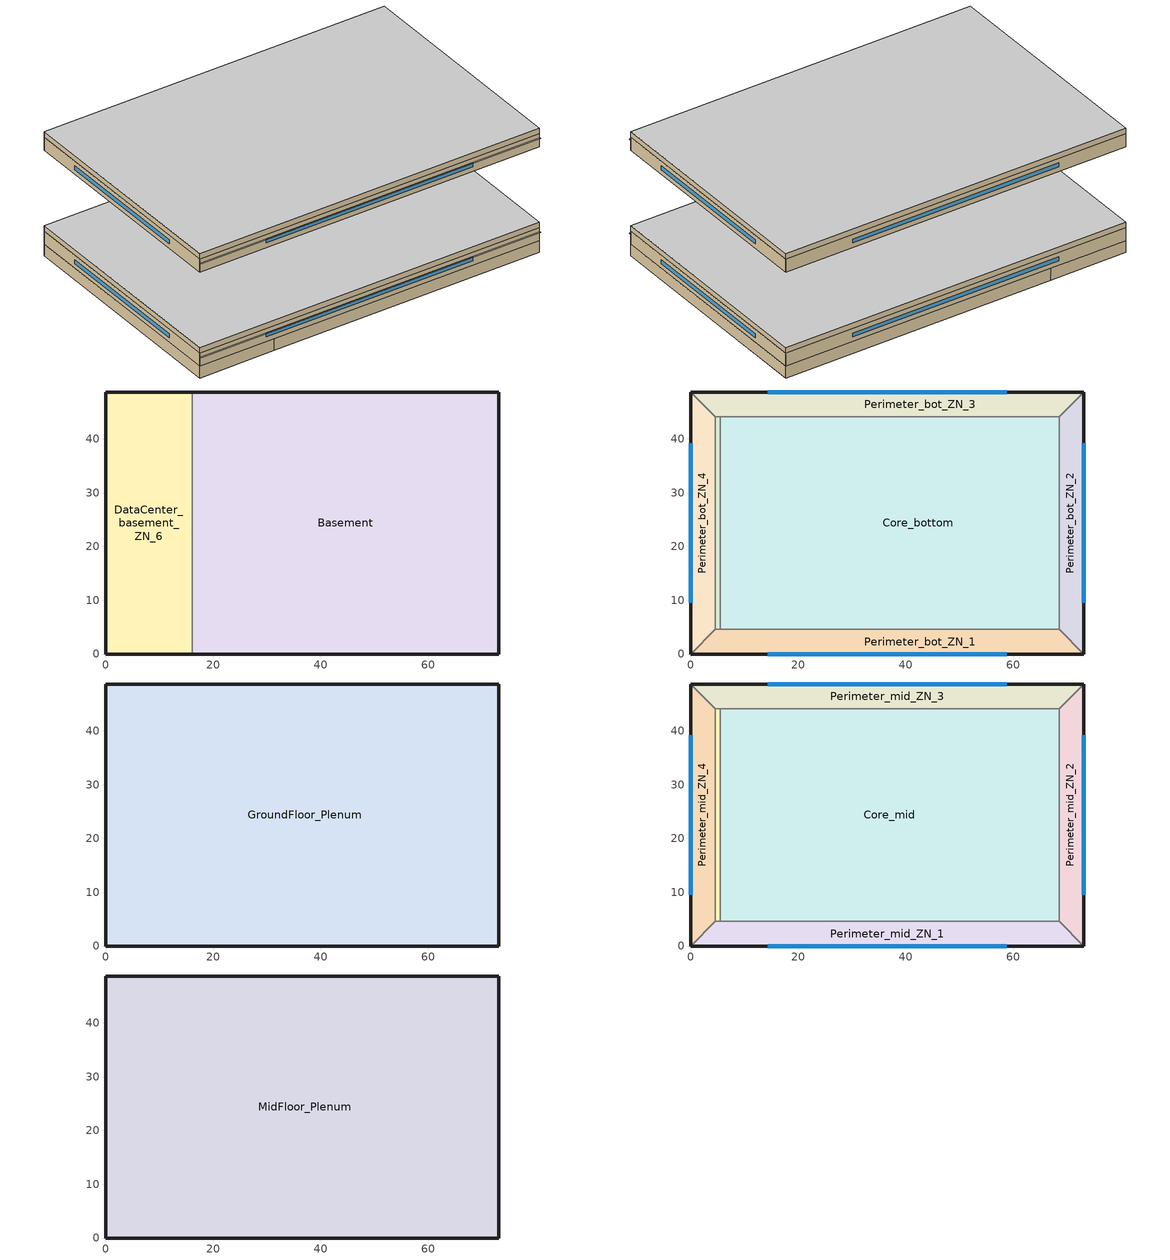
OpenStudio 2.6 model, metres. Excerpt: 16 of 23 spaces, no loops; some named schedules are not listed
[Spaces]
Basement
 floor ground: 73.11,48.74 73.11,0 16.08,0 16.08,48.74 z-2.44
 wall ground: 16.08,0 73.11,0 73.11,48.74 16.08,48.74 z-2.44:0
 wall to DataCenter_basement_ZN_6: 16.08,48.74 16.08,0 z-2.44:0
DataCenter_basement_ZN_6
 floor ground: 16.08,48.74 16.08,0 0,0 0,48.74 z-2.44
 wall ground: 16.08,48.74 0,48.74 0,0 16.08,0 z-2.44:0
Core_bottom
 floor to DataCenter_basement_ZN_6: 16.08,44.16 16.08,4.57 5.49,4.57 5.49,44.16 z0
 floor to Basement: 68.53,44.16 68.53,4.57 16.08,4.57 16.08,44.16 z0
 wall to Perimeter_bot_ZN_1: 5.49,4.57 68.53,4.57 z0:2.74
 wall to DataCenter_bot_ZN_6: 5.49,44.16 5.49,4.57 z0:2.74
 wall to Perimeter_bot_ZN_2: 68.53,4.57 68.53,44.16 z0:2.74
 wall to Perimeter_bot_ZN_3: 68.53,44.16 5.49,44.16 z0:2.74
Perimeter_bot_ZN_3
 floor to Basement: 73.11,48.74 68.53,44.16 16.08,44.16 16.08,48.74 z0
 floor to DataCenter_basement_ZN_6: 16.08,48.74 16.08,44.16 4.57,44.16 0,48.74 z0
 wall outside (BTAP-Ext-Wall-Mass:U-0.21-:{ "cond"=>0.06}): 73.11,48.74 0,48.74 z0:2.74
 wall to Perimeter_bot_ZN_4: 0,48.74 4.57,44.16 z0:2.74
 wall to Perimeter_bot_ZN_2: 68.53,44.16 73.11,48.74 z0:2.74
 wall to DataCenter_bot_ZN_6: 4.57,44.16 5.49,44.16 z0:2.74
 window (BTAP-Ext-DaylightDiffuser:U=0.190 SHGC=0.600-:{ "cond"=>0.7}): 58.75,48.74 14.36,48.74 z1.01:1.8
Perimeter_bot_ZN_1
 floor to DataCenter_basement_ZN_6: 16.08,4.57 16.08,0 0,0 4.57,4.57 z0
 floor to Basement: 68.53,4.57 73.11,0 16.08,0 16.08,4.57 z0
 wall outside (BTAP-Ext-Wall-Mass:U-0.21-:{ "cond"=>0.06}): 0,0 73.11,0 z0:2.74
 wall to Perimeter_bot_ZN_4: 4.57,4.57 0,0 z0:2.74
 wall to DataCenter_bot_ZN_6: 5.49,4.57 4.57,4.57 z0:2.74
 wall to Perimeter_bot_ZN_2: 73.11,0 68.53,4.57 z0:2.74
 window (BTAP-Ext-DaylightDiffuser:U=0.190 SHGC=0.600-:{ "cond"=>0.7}): 14.36,0 58.75,0 z1.01:1.8
Perimeter_bot_ZN_2
 floor to Basement: 73.11,48.74 73.11,0 68.53,4.57 68.53,44.16 z0
 wall outside (BTAP-Ext-Wall-Mass:U-0.21-:{ "cond"=>0.06}): 73.11,0 73.11,48.74 z0:2.74
 window (BTAP-Ext-DaylightDiffuser:U=0.190 SHGC=0.600-:{ "cond"=>0.7}): 73.11,9.58 73.11,39.16 z1.01:1.8
Perimeter_bot_ZN_4
 floor to DataCenter_basement_ZN_6: 0,48.74 4.57,44.16 4.57,4.57 0,0 z0
 wall outside (BTAP-Ext-Wall-Mass:U-0.21-:{ "cond"=>0.06}): 0,48.74 0,0 z0:2.74
 wall to DataCenter_bot_ZN_6: 4.57,4.57 4.57,44.16 z0:2.74
 window (BTAP-Ext-DaylightDiffuser:U=0.190 SHGC=0.600-:{ "cond"=>0.7}): 0,39.16 0,9.58 z1.01:1.8
DataCenter_bot_ZN_6
 floor to DataCenter_basement_ZN_6: 5.49,44.16 5.49,4.57 4.57,4.57 4.57,44.16 z0
GroundFloor_Plenum
 floor to Perimeter_bot_ZN_4: 0,48.74 4.57,44.16 4.57,4.57 0,0 z2.74
 floor to Perimeter_bot_ZN_2: 73.11,48.74 73.11,0 68.53,4.57 68.53,44.16 z2.74
 floor to Perimeter_bot_ZN_1: 68.53,4.57 73.11,0 0,0 4.57,4.57 z2.74
 floor to Perimeter_bot_ZN_3: 73.11,48.74 68.53,44.16 4.57,44.16 0,48.74 z2.74
 floor to Core_bottom: 68.53,44.16 68.53,4.57 5.49,4.57 5.49,44.16 z2.74
 floor to DataCenter_bot_ZN_6: 5.49,44.16 5.49,4.57 4.57,4.57 4.57,44.16 z2.74
 wall outside (BTAP-Ext-Wall-Mass:U-0.21-:{ "cond"=>0.06}): 73.11,0 73.11,48.74 0,48.74 0,0 73.11,0 z2.74:3.96
 ceiling adiabatic (BTAP-Int-Wall): 73.11,0 73.11,48.74 0,48.74 0,0 z3.96
Perimeter_mid_ZN_2
 floor adiabatic (BTAP-Int-Wall): 73.11,48.74 73.11,0 68.53,4.57 68.53,44.16 z19.82
 wall outside (BTAP-Ext-Wall-Mass:U-0.21-:{ "cond"=>0.06}): 73.11,0 73.11,48.74 z19.82:22.56
 wall to Perimeter_mid_ZN_3: 73.11,48.74 68.53,44.16 z19.82:22.56
 wall to Perimeter_mid_ZN_1: 68.53,4.57 73.11,0 z19.82:22.56
 wall to Core_mid: 68.53,44.16 68.53,4.57 z19.82:22.56
 window (BTAP-Ext-DaylightDiffuser:U=0.190 SHGC=0.600-:{ "cond"=>0.7}): 73.11,9.58 73.11,39.16 z20.83:21.61
Perimeter_mid_ZN_1
 floor adiabatic (BTAP-Int-Wall): 68.53,4.57 73.11,0 0,0 4.57,4.57 z19.82
 wall outside (BTAP-Ext-Wall-Mass:U-0.21-:{ "cond"=>0.06}): 0,0 73.11,0 z19.82:22.56
 wall to Perimeter_mid_ZN_4: 4.57,4.57 0,0 z19.82:22.56
 wall to DataCenter_mid_ZN_6: 5.49,4.57 4.57,4.57 z19.82:22.56
 wall to Core_mid: 68.53,4.57 5.49,4.57 z19.82:22.56
 window (BTAP-Ext-DaylightDiffuser:U=0.190 SHGC=0.600-:{ "cond"=>0.7}): 14.36,0 58.75,0 z20.83:21.61
DataCenter_mid_ZN_6
 floor adiabatic (BTAP-Int-Wall): 5.49,44.16 5.49,4.57 4.57,4.57 4.57,44.16 z19.82
 wall to Perimeter_mid_ZN_4: 4.57,44.16 4.57,4.57 z19.82:22.56
 wall to Core_mid: 5.49,4.57 5.49,44.16 z19.82:22.56
 wall to Perimeter_mid_ZN_3: 5.49,44.16 4.57,44.16 z19.82:22.56
Core_mid
 floor adiabatic (BTAP-Int-Wall): 68.53,44.16 68.53,4.57 5.49,4.57 5.49,44.16 z19.82
 wall to Perimeter_mid_ZN_3: 68.53,44.16 5.49,44.16 z19.82:22.56
Perimeter_mid_ZN_3
 floor adiabatic (BTAP-Int-Wall): 73.11,48.74 68.53,44.16 4.57,44.16 0,48.74 z19.82
 wall outside (BTAP-Ext-Wall-Mass:U-0.21-:{ "cond"=>0.06}): 73.11,48.74 0,48.74 z19.82:22.56
 wall to Perimeter_mid_ZN_4: 0,48.74 4.57,44.16 z19.82:22.56
 window (BTAP-Ext-DaylightDiffuser:U=0.190 SHGC=0.600-:{ "cond"=>0.7}): 58.75,48.74 14.36,48.74 z20.83:21.61
Perimeter_mid_ZN_4
 floor adiabatic (BTAP-Int-Wall): 0,48.74 4.57,44.16 4.57,4.57 0,0 z19.82
 wall outside (BTAP-Ext-Wall-Mass:U-0.21-:{ "cond"=>0.06}): 0,48.74 0,0 z19.82:22.56
 window (BTAP-Ext-DaylightDiffuser:U=0.190 SHGC=0.600-:{ "cond"=>0.7}): 0,39.16 0,9.58 z20.83:21.61
MidFloor_Plenum
 floor to Perimeter_mid_ZN_1: 68.53,4.57 73.11,0 0,0 4.57,4.57 z22.56
 floor to DataCenter_mid_ZN_6: 5.49,44.16 5.49,4.57 4.57,4.57 4.57,44.16 z22.56
 floor to Perimeter_mid_ZN_2: 73.11,48.74 73.11,0 68.53,4.57 68.53,44.16 z22.56
 floor to Perimeter_mid_ZN_4: 0,48.74 4.57,44.16 4.57,4.57 0,0 z22.56
 floor to Core_mid: 68.53,44.16 68.53,4.57 5.49,4.57 5.49,44.16 z22.56
 floor to Perimeter_mid_ZN_3: 73.11,48.74 68.53,44.16 4.57,44.16 0,48.74 z22.56
 wall outside (BTAP-Ext-Wall-Mass:U-0.21-:{ "cond"=>0.06}): 73.11,48.74 0,48.74 0,0 73.11,0 73.11,48.74 z22.56:23.78
 ceiling adiabatic (BTAP-Int-Wall): 73.11,0 73.11,48.74 0,48.74 0,0 z23.78
shading: 73.08,0 0.03,0 0.03,-0.45 73.08,-0.45 z2.05; 73.08,0 0.03,0 0.03,-0.45 73.08,-0.45 z21.87
[Building]
LargeOffice-CAN_AB_Edmonton.Intl.AP.711230_CWEC2016.epw created: 2019-08-08 01:13:27 +0000: North Axis {deg}=0; Default Construction Set=BTAP-Mass at hdd = 5120.0; Standards Number of Stories=13; Standards Number of Above Ground Stories=12; Standards Building Type=NECB2017_LargeOffice
[Site]
Edmonton Intl AP_AB_CAN: Latitude {deg}=53.31; Longitude {deg}=-113.579; Time Zone {hr}=-7; Elevation {m}=723.3
[Site:WaterMainsTemperature]
Calculation Method=Correlation; Annual Average Outdoor Air Temperature {C}=2.68333; Maximum Difference In Monthly Average Outdoor Air Temperatures {deltaC}=28.8
[Site:GroundTemperature:BuildingSurface]
19.527, 19.502, 19.536, 19.598, 20.002, 21.64, 22.225, 22.375, 21.449, 20.121, 19.802, 19.633
[SizingPeriod:DesignDay] Barometric Pressure {Pa}=92932; Sky Clearness=0; Rain Indicator=0; Snow Indicator=0; Day of Month=21; Daylight Saving Time Indicator=0; Humidity Indicating Type=Wetbulb; Dry-Bulb Temperature Range Modifier Type=DefaultMultipliers
Name | Maximum Dry-Bulb Temperature {C} | Daily Dry-Bulb Temperature Range {deltaC} | Humidity Indicating Conditions at Maximum Dry-Bulb | Wind Speed {m/s} | Wind Direction {deg} | Month | Day Type | Solar Model Indicator | ASHRAE Taub | ASHRAE Taud
Edmonton Intl AP Ann Clg .4% Condns DB=>MWB | 27.8 | 12.5 | 17.9 | 3.8 | 150 | 7 | SummerDesignDay | ASHRAETau | 0.353 | 2.421
Edmonton Intl AP Ann Htg 99.6% Condns DB | -32.6 | 0 | -32.6 | 2.1 | 180 | 1 | WinterDesignDay | ASHRAEClearSky
[Material:NoMass] Roughness=Smooth; Thermal Absorptance=0.9; Solar Absorptance=0.7
Name | Thermal Resistance {m2-K/W} | Visible Absorptance
Typical Carpet Pad | 0.21648 | 0.8
Typical Insulation 1 | 5.91238 | 0.7
Typical Insulation 2 | 4.49096 | 0.7
Typical Insulation 3 | 7.24636 | 0.7
Typical Carpet Pad 2 | 1.25503 | 0.8
Typical Carpet Pad 3 | 3.45515 | 0.8
Typical Insulation 4 | 0.526298 | 0.7
Typical Insulation 5 | 0.526316 | 0.7
Typical Insulation 6 R-93.1 | 16.3957 | 0.7
[Material]
Name | Roughness | Thickness {m} | Conductivity {W/m-K} | Density {kg/m3} | Specific Heat {J/kg-K} | Thermal Absorptance | Solar Absorptance | Visible Absorptance
100mm Normalweight concrete floor | MediumSmooth | 0.1016 | 2.31 | 2322 | 832
G01 13mm gypsum board | Smooth | 0.0127 | 0.16 | 800 | 1090 | 0.9 | 0.7 | 0.5
G05 25mm wood | MediumSmooth | 0.0254 | 0.15 | 608 | 1630 | 0.9 | 0.5 | 0.5
4 in. Normalweight Concrete Floor | MediumRough | 0.1016 | 2.31 | 2322 | 832 | 0.9 | 0.7 | 0.7
1IN Stucco; 1IN Stucco 1 | Smooth | 0.0253 | 0.6918 | 1858 | 837 | 0.9 | 0.7 | 0.92
8IN CONCRETE HW RefBldg; 8IN CONCRETE HW RefBldg 1 | Rough | 0.2032 | 1.311 | 2240 | 836.8 | 0.9 | 0.7 | 0.7
1/2IN Gypsum; 1/2IN Gypsum 1 | Smooth | 0.0127 | 0.16 | 784.9 | 830 | 0.9 | 0.4 | 0.4
Metal Roof Surface; F08 Metal surface | Smooth | 0.0008 | 45.28 | 7824 | 500 | 0.9 | 0.7 | 0.7
6 in. Normalweight Concrete Floor | MediumRough | 0.1524 | 2.31 | 2322 | 832 | 0.9 | 0.7 | 0.7
[Construction]
BTAP-Int-Floor: 100mm Normalweight concrete floor, Typical Carpet Pad
BTAP-Int-Wall: G01 13mm gypsum board, G01 13mm gypsum board
BTAP-Int-Ceiling: Typical Carpet Pad, 100mm Normalweight concrete floor
BTAP-Ext-DaylightDiffuser: SimpleGlazing
BTAP-Int-Door: G05 25mm wood
BTAP-Ext-Floor-Mass:U-0.162: Typical Insulation 1, 4 in. Normalweight Concrete Floor, Typical Carpet Pad
BTAP-Ext-Wall-Mass:U-0.21: 1IN Stucco, 8IN CONCRETE HW RefBldg, Typical Insulation 2, 1/2IN Gypsum
BTAP-Ext-Roof-Metal:U-0.138: Metal Roof Surface, Typical Insulation 3
BTAP-Grnd-Floor-Mass:U-0.757: 6 in. Normalweight Concrete Floor, Typical Carpet Pad 2
BTAP-Grnd-Roof-Mass:U-0.284: 6 in. Normalweight Concrete Floor, Typical Carpet Pad 3
BTAP-Ext-Door:U-1.9000000000000001: F08 Metal surface, Typical Insulation 4
BTAP-Ext-OverHeadDoor:U-1.9000000000000001: Typical Insulation 5
BTAP-Ext-DaylightDiffuser:U=0.190 SHGC=0.600: SimpleGlazing:U=0.190 SHGC=0.600
BTAP-Ext-Wall-Mass:U-0.21-:{ "cond"=>0.06}: 1IN Stucco 1, 8IN CONCRETE HW RefBldg 1, Typical Insulation 6 R-93.1, 1/2IN Gypsum 1
BTAP-Ext-DaylightDiffuser:U=0.190 SHGC=0.600-:{ "cond"=>0.7}: SimpleGlazing:U=0.190 SHGC=0.600 1 U-0.12
[DefaultConstructionSet]
BTAP-Mass at hdd = 5120.0: Default Exterior Surface Constructions=BTAP-Mass at hdd = 5120.0; Default Interior Surface Constructions=Default Surface Constructions 2; Default Ground Contact Surface Constructions=BTAP-Mass at hdd = 5120.0 1; Default Exterior SubSurface Constructions=BTAP-Mass at hdd = 5120.0; Default Interior SubSurface Constructions=Default Sub Surface Constructions 2; Interior Partition Construction=BTAP-Int-Door
[DefaultSurfaceConstructions]
Name | Floor Construction | Wall Construction | Roof Ceiling Construction
Default Surface Constructions 2 | BTAP-Int-Floor | BTAP-Int-Wall | BTAP-Int-Ceiling
BTAP-Mass at hdd = 5120.0 | BTAP-Ext-Floor-Mass:U-0.162 | BTAP-Ext-Wall-Mass:U-0.21 | BTAP-Ext-Roof-Metal:U-0.138
BTAP-Mass at hdd = 5120.0 1 | BTAP-Grnd-Floor-Mass:U-0.757 | BTAP-Grnd-Roof-Mass:U-0.284 | BTAP-Grnd-Roof-Mass:U-0.284
[DefaultSubSurfaceConstructions]
Name | Fixed Window Construction | Operable Window Construction | Door Construction | Glass Door Construction | Overhead Door Construction | Skylight Construction | Tubular Daylight Dome Construction | Tubular Daylight Diffuser Construction
Default Sub Surface Constructions 2 | BTAP-Ext-DaylightDiffuser | BTAP-Ext-DaylightDiffuser | BTAP-Int-Door
BTAP-Mass at hdd = 5120.0 | BTAP-Ext-DaylightDiffuser:U=0.190 SHGC=0.600 | BTAP-Ext-DaylightDiffuser:U=0.190 SHGC=0.600 | BTAP-Ext-Door:U-1.9000000000000001 | BTAP-Ext-DaylightDiffuser:U=0.190 SHGC=0.600 | BTAP-Ext-OverHeadDoor:U-1.9000000000000001 | BTAP-Ext-DaylightDiffuser:U=0.190 SHGC=0.600 | BTAP-Ext-DaylightDiffuser:U=0.190 SHGC=0.600 | BTAP-Ext-DaylightDiffuser:U=0.190 SHGC=0.600
[WindowMaterial:SimpleGlazingSystem] Solar Heat Gain Coefficient=0.6; Visible Transmittance=0.21
Name | U-Factor {W/m2-K}
SimpleGlazing | 2.2
SimpleGlazing:U=0.190 SHGC=0.600 | 1.9
SimpleGlazing:U=0.190 SHGC=0.600 1 U-0.12 | 0.7
[Space]
Name | Space Type | Building Story | Thermal Zone | Part of Total Floor Area
Core_mid | Space Function Office open plan | Building Story 2 | ALL_ST=Office open plan_FL=Building Story 2_SCH=A 4 | Yes
Perimeter_mid_ZN_2 | Space Function Office open plan | Building Story 2 | ALL_ST=Office open plan_FL=Building Story 2_SCH=A 2 | Yes
Perimeter_mid_ZN_1 | Space Function Office open plan | Building Story 2 | ALL_ST=Office open plan_FL=Building Story 2_SCH=A 1 | Yes
MidFloor_Plenum | Space Function - undefined - | Building Story 2 | ALL_ST=- undefined -_FL=Building Story 2_SCH=A | No
DataCenter_mid_ZN_6 | Space Function Office open plan | Building Story 2 | ALL_ST=Office open plan_FL=Building Story 2_SCH=A
Core_bottom | Space Function Office open plan | Building Story 1 | ALL_ST=Office open plan_FL=Building Story 1_SCH=A | Yes
Perimeter_bot_ZN_3 | Space Function Office open plan | Building Story 1 | ALL_ST=Office open plan_FL=Building Story 1_SCH=A 1 | Yes
Basement | Space Function Electrical/Mechanical room-sch-A | Basement Story 0 | WILD_ST=Electrical/Mechanical room-sch-A_FL=Basement Story 0_SCH=A | Yes
Perimeter_bot_ZN_1 | Space Function Office open plan | Building Story 1 | ALL_ST=Office open plan_FL=Building Story 1_SCH=A 4 | Yes
Perimeter_mid_ZN_3 | Space Function Office open plan | Building Story 2 | ALL_ST=Office open plan_FL=Building Story 2_SCH=A 3 | Yes
Perimeter_mid_ZN_4 | Space Function Office open plan | Building Story 2 | ALL_ST=Office open plan_FL=Building Story 2_SCH=A 5 | Yes
GroundFloor_Plenum | Space Function - undefined - | Building Story 1 | ALL_ST=- undefined -_FL=Building Story 1_SCH=A | No
DataCenter_basement_ZN_6 | Space Function Office open plan | Basement Story 0 | ALL_ST=Office open plan_FL=Basement Story 0_SCH=A
Perimeter_bot_ZN_2 | Space Function Office open plan | Building Story 1 | ALL_ST=Office open plan_FL=Building Story 1_SCH=A 5 | Yes
Perimeter_bot_ZN_4 | Space Function Office open plan | Building Story 1 | ALL_ST=Office open plan_FL=Building Story 1_SCH=A 3 | Yes
DataCenter_bot_ZN_6 | Space Function Office open plan | Building Story 1 | ALL_ST=Office open plan_FL=Building Story 1_SCH=A 2
[BuildingStory]
Name | Nominal Z Coordinate {m}
Basement Story 0 | -2.439
Building Story 1 | 0
Building Story 2 | 19.816
[SpaceType] Standards Building Type=Space Function
Name | Default Schedule Set | Design Specification Outdoor Air Object | Standards Space Type
Space Function Electrical/Mechanical room-sch-A | Space Function Electrical/Mechanical room-sch-A Schedule Set | Space Function Electrical/Mechanical room-sch-A Ventilation | Electrical/Mechanical room-sch-A
Space Function Office open plan | Space Function Office open plan Schedule Set | Space Function Office open plan Ventilation | Office open plan
Space Function - undefined - | Space Function - undefined - Schedule Set | Space Function - undefined - Ventilation | - undefined -
[DesignSpecification:OutdoorAir] Outdoor Air Flow per Person {m3/s-person}=0; Outdoor Air Flow Air Changes per Hour {1/hr}=0
Name | Outdoor Air Flow per Floor Area {m3/s-m2} | Outdoor Air Method | Outdoor Air Flow Rate {m3/s}
Space Function - undefined - Ventilation | 0
Space Function Electrical/Mechanical room-sch-A Ventilation | 0.0003048 | Sum | 0
Space Function Office open plan Ventilation | 0.00042164 | Sum | 0
[DefaultScheduleSet] Infiltration Schedule=Always On
Name | Number of People Schedule | People Activity Level Schedule | Lighting Schedule | Electric Equipment Schedule
Space Function - undefined - Schedule Set
Space Function Electrical/Mechanical room-sch-A Schedule Set | NECB-A-Occupancy | NECB-Activity | NECB-A-Lighting | NECB-A-Electric-Equipment
Space Function Office open plan Schedule Set | NECB-A-Occupancy | NECB-Activity | NECB-A-Occupancy-NECB-A-Lighting-0.2-0.1-0.67-Light Ruleset | NECB-A-Electric-Equipment
[ThermostatSetpoint:DualSetpoint]
Name | Heating Setpoint Temperature Schedule | Cooling Setpoint Temperature Schedule
Space Function Office open plan Thermostat 39; Space Function Office open plan Thermostat 40; Space Function Office open plan Thermostat 41; Space Function Office open plan Thermostat 42; Space Function Office open plan Thermostat 45; Space Function Office open plan Thermostat 46; Space Function Office open plan Thermostat 47; Space Function Office open plan Thermostat 48; Space Function Office open plan Thermostat 49; Space Function Office open plan Thermostat 50; Space Function Office open plan Thermostat 52; Space Function Office open plan Thermostat 54; Space Function Office open plan Thermostat 57; Space Function Electrical/Mechanical room-sch-A Thermostat 3 | NECB-A-Thermostat Setpoint-Heating | NECB-A-Thermostat Setpoint-Cooling
Space Function - undefined - Thermostat 8; Space Function - undefined - Thermostat 9
[People]
Space Function Office open plan People: People Definition=Space Function Office open plan People Definition; Space or SpaceType=Space Function Office open plan; Work Efficiency Schedule=Work Efficiency Schedule; Clothing Insulation Schedule=Clothing Schedule; Air Velocity Schedule=Air Velocity Schedule; Multiplier=1
[Lights]
Space Function Office open plan Lights 85.0 percent reduction: Lights Definition=Space Function Office open plan Lights Definition-new - 85.0 percent reduction; Space or SpaceType=Space Function Office open plan; Fraction Replaceable=1
[ElectricEquipment]
Space Function Office open plan Elec Equip 50.0 percent reduction: Electric Equipment Definition=Space Function Office open plan Elec Equip Definition - 50.0 percent reduction; Space or SpaceType=Space Function Office open plan
[SpaceInfiltration:DesignFlowRate] Schedule=Always On Discrete; Design Flow Rate Calculation Method=Flow/ExteriorArea; Flow per Exterior Surface Area {m3/s-m2}=3.4544e-05; Constant Term Coefficient=0; Temperature Term Coefficient=0; Velocity Term Coefficient=0.224; Velocity Squared Term Coefficient=0
Name | Space or SpaceType
GroundFloor_Plenum Infiltration | GroundFloor_Plenum
MidFloor_Plenum Infiltration | MidFloor_Plenum
Perimeter_bot_ZN_1 Infiltration | Perimeter_bot_ZN_1
Perimeter_bot_ZN_2 Infiltration | Perimeter_bot_ZN_2
Perimeter_bot_ZN_3 Infiltration | Perimeter_bot_ZN_3
Perimeter_bot_ZN_4 Infiltration | Perimeter_bot_ZN_4
Perimeter_mid_ZN_1 Infiltration | Perimeter_mid_ZN_1
Perimeter_mid_ZN_2 Infiltration | Perimeter_mid_ZN_2
Perimeter_mid_ZN_3 Infiltration | Perimeter_mid_ZN_3
Perimeter_mid_ZN_4 Infiltration | Perimeter_mid_ZN_4
[ThermalZone] Use Ideal Air Loads=No
Name | Thermostat | Multiplier
ALL_ST=Office open plan_FL=Building Story 1_SCH=A | Space Function Office open plan Thermostat 39
ALL_ST=Office open plan_FL=Building Story 2_SCH=A | Space Function Office open plan Thermostat 40 | 10
ALL_ST=Office open plan_FL=Building Story 2_SCH=A 1 | Space Function Office open plan Thermostat 41 | 10
ALL_ST=Office open plan_FL=Building Story 1_SCH=A 1 | Space Function Office open plan Thermostat 42
ALL_ST=Office open plan_FL=Building Story 1_SCH=A 2 | Space Function Office open plan Thermostat 45
ALL_ST=Office open plan_FL=Building Story 1_SCH=A 3 | Space Function Office open plan Thermostat 46
ALL_ST=Office open plan_FL=Building Story 2_SCH=A 2 | Space Function Office open plan Thermostat 47 | 10
ALL_ST=- undefined -_FL=Building Story 2_SCH=A | Space Function - undefined - Thermostat 8 | 10
ALL_ST=Office open plan_FL=Basement Story 0_SCH=A | Space Function Office open plan Thermostat 48
ALL_ST=Office open plan_FL=Building Story 1_SCH=A 4 | Space Function Office open plan Thermostat 49
ALL_ST=Office open plan_FL=Building Story 2_SCH=A 3 | Space Function Office open plan Thermostat 50 | 10
ALL_ST=Office open plan_FL=Building Story 2_SCH=A 4 | Space Function Office open plan Thermostat 52 | 10
ALL_ST=Office open plan_FL=Building Story 2_SCH=A 5 | Space Function Office open plan Thermostat 54 | 10
ALL_ST=- undefined -_FL=Building Story 1_SCH=A | Space Function - undefined - Thermostat 9
ALL_ST=Office open plan_FL=Building Story 1_SCH=A 5 | Space Function Office open plan Thermostat 57
WILD_ST=Electrical/Mechanical room-sch-A_FL=Basement Story 0_SCH=A | Space Function Electrical/Mechanical room-sch-A Thermostat 3
